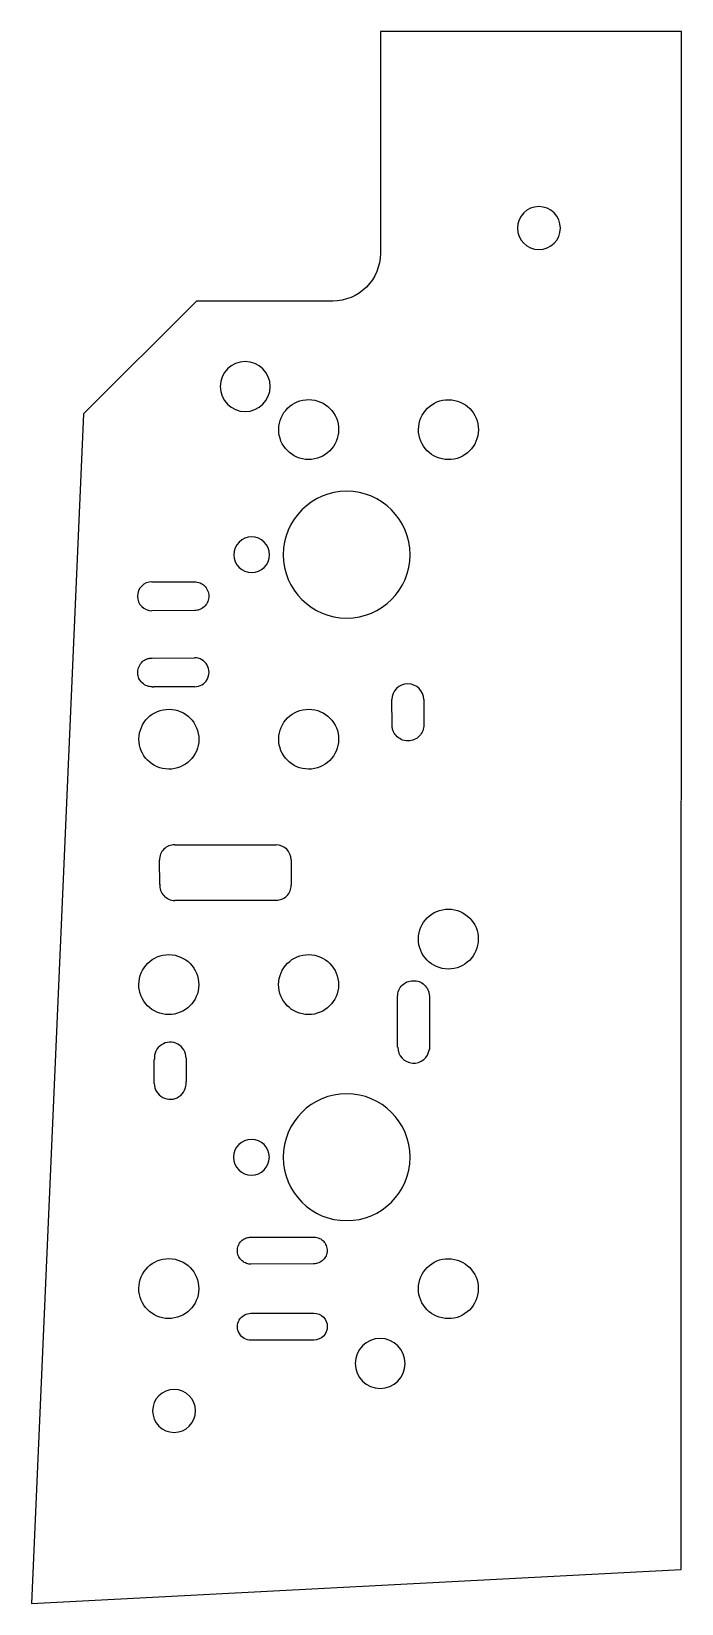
# Model space of a CAD drawing. Header units: millimetres. Extents: x -565 to -500, y -795 to -638.
import ezdxf

# ---------------------------------------------------------------- set-up
doc = ezdxf.new("R2010")
doc.units = ezdxf.units.MM
doc.layers.get('0').update_dxf_attribs({"linetype": 'CONTINUOUS'})

msp = doc.modelspace()

# ---------------------------------------------------------------- linework, layer by layer
for p, q in [((-553.08, -692.72), (-548.83, -692.72)), ((-548.83, -695.61), (-553.08, -695.62)), ((-553.06, -700.35), (-548.81, -700.33)), ((-548.81, -703.23), (-552.89, -703.23)), ((-529.03, -707.06), (-529.04, -704.52)), ((-525.85, -704.52), (-525.85, -704.52)), ((-525.85, -704.52), (-525.85, -707.06)), ((-550.79, -719.06), (-540.64, -719.06)), ((-552.29, -723.01), (-552.32, -720.58)), ((-539.14, -720.56), (-539.13, -723.1)), ((-540.64, -724.62), (-550.79, -724.62)), ((-540.63, -724.6), (-540.64, -724.6)), ((-540.64, -724.6), (-540.64, -724.62)), ((-528.47, -739.32), (-528.47, -734.24)), ((-525.29, -734.24), (-525.29, -739.53)), ((-552.84, -742.94), (-552.84, -740.54)), ((-549.66, -740.4), (-549.66, -742.79)), ((-543.18, -758.34), (-537.09, -758.34)), ((-536.88, -761.01), (-543.18, -761.03))]:
    msp.add_line(p, q)
for points in [[(-500.06, -791.62), (-500.03, -637.63), (-530.19, -637.62), (-530.2, -659.85, -0.414214), (-534.96, -664.61), (-548.61, -664.61), (-559.93, -675.91), (-565.15, -795.01)], [(-536.86, -768.63), (-543.15, -768.65, -1.001956), (-543.16, -765.95), (-536.86, -765.94, -1)]]:
    msp.add_lwpolyline(points, format="xyb", close=True)
at = {"extrusion": (2.63292e-22, 1.38778e-17, -1)}
for centre, radius in [((514.32, -657.31), 2.15), ((530.22, -770.97), 2.5)]:
    msp.add_circle(centre, radius, dxfattribs=at)
at = {"extrusion": (4.33944e-19, 1.38778e-17, -1)}
for centre, radius in [((543.73, -673.18), 2.5), ((550.86, -775.73), 2.15)]:
    msp.add_circle(centre, radius, dxfattribs=at)
at = {"extrusion": (2.63292e-22, 6.93889e-18, -1)}
for centre in [(533.57, -690.01), (533.58, -750.33)]:
    msp.add_circle(centre, 6.35, dxfattribs=at)
at = {"extrusion": (-4.33418e-19, 1.38778e-17, -1)}
for centre in [(543.09, -690.01), (543.11, -750.33)]:
    msp.add_circle(centre, 1.79, dxfattribs=at)
for centre, radius, start, end in [((-553.06, -701.92), 1.33, 270.013, 277.3142), ((-550.8, -720.58), 1.53, 89.7576, 180), ((-550.79, -723.12), 1.5, 175.6067, 270)]:
    msp.add_arc(centre, radius, start, end)
for centre in [(-537.38, -677.48), (-523.38, -677.49), (-551.38, -708.48), (-537.38, -708.48), (-523.39, -728.49), (-551.39, -733.05), (-537.39, -733.05), (-551.39, -763.48), (-523.39, -763.49)]:
    msp.add_ellipse(centre, major_axis=(-0.02, -3), ratio=0.999999)
for centre, major_axis, start_param, end_param in [((-553.08, -694.17), (0, 1.45), 0.000213, 3.141805), ((-548.81, -701.78), (0, 1.45), 3.141805, 6.283398), ((-527.45, -704.52), (0, 1.59), 4.712602, 7.854194), ((-540.64, -720.56), (0, 1.5), 4.712602, 6.283398), ((-540.63, -723.1), (0, 1.5), 3.141805, 4.712602), ((-551.25, -740.4), (0, 1.59), 4.712602, 7.944191), ((-526.87, -739.32), (0, 1.59), 1.571009, 4.582523), ((-551.25, -742.94), (0, 1.59), 1.571009, 4.802598)]:
    msp.add_ellipse(centre, major_axis=major_axis, ratio=1, start_param=start_param, end_param=end_param)
for points, knots in [([(-548.83, -692.72), (-548.64, -692.72), (-548.44, -692.76), (-548.09, -692.9), (-547.94, -693), (-547.69, -693.26), (-547.59, -693.41), (-547.43, -693.76), (-547.39, -693.96), (-547.38, -694.34), (-547.41, -694.52), (-547.54, -694.85), (-547.64, -694.99), (-547.89, -695.27), (-548.05, -695.39), (-548.32, -695.52), (-548.42, -695.55), (-548.62, -695.6), (-548.73, -695.61), (-548.83, -695.61)], [0, 0, 0, 0, 0.058771, 0.058771, 0.1127774, 0.1127774, 0.1670603, 0.1670603, 0.2269859, 0.2269859, 0.2823147, 0.2823147, 0.3355125, 0.3355125, 0.3957201, 0.3957201, 0.4277775, 0.4277775, 0.4598838, 0.4598838, 0.4598838, 0.4598838]), ([(-553.06, -703.24), (-553.23, -703.24), (-553.4, -703.21), (-553.74, -703.08), (-553.91, -702.98), (-554.19, -702.72), (-554.3, -702.56), (-554.45, -702.23), (-554.5, -702.07), (-554.51, -701.7), (-554.49, -701.51), (-554.36, -701.14), (-554.26, -700.97), (-554.02, -700.69), (-553.88, -700.58), (-553.61, -700.45), (-553.51, -700.41), (-553.29, -700.36), (-553.17, -700.35), (-553.06, -700.35)], [0, 0, 0, 0, 0.0508907, 0.0508907, 0.1086513, 0.1086513, 0.1657161, 0.1657161, 0.2176069, 0.2176069, 0.2708736, 0.2708736, 0.3264243, 0.3264243, 0.3775829, 0.3775829, 0.4094245, 0.4094245, 0.4413235, 0.4413235, 0.4413235, 0.4413235]), ([(-525.85, -707.06), (-525.85, -707.25), (-525.88, -707.44), (-526.03, -707.82), (-526.15, -708), (-526.43, -708.31), (-526.61, -708.43), (-527.01, -708.62), (-527.22, -708.65), (-527.5, -708.66), (-527.72, -708.66), (-528.17, -708.49), (-528.36, -708.37), (-528.67, -708.09), (-528.8, -707.92), (-528.94, -707.63), (-528.97, -707.52), (-529.02, -707.29), (-529.03, -707.18), (-529.03, -707.06)], [0, 0, 0, 0, 0.0576777, 0.0576777, 0.1170406, 0.1170406, 0.1778617, 0.1778617, 0.2442567, 0.2442567, 0.2955385, 0.2955385, 0.3347755, 0.3347755, 0.3734569, 0.3734569, 0.3951419, 0.3951419, 0.4168248, 0.4168248, 0.4168248, 0.4168248]), ([(-528.47, -734.24), (-528.47, -734.03), (-528.43, -733.81), (-528.27, -733.42), (-528.15, -733.25), (-527.84, -732.94), (-527.66, -732.84), (-527.34, -732.7), (-527.13, -732.66), (-526.71, -732.65), (-526.5, -732.68), (-526.13, -732.82), (-525.96, -732.92), (-525.67, -733.2), (-525.54, -733.37), (-525.4, -733.66), (-525.36, -733.78), (-525.31, -734), (-525.29, -734.12), (-525.29, -734.24)], [0, 0, 0, 0, 0.0639341, 0.0639341, 0.1258159, 0.1258159, 0.1971688, 0.1971688, 0.3079345, 0.3079345, 0.4185546, 0.4185546, 0.5196961, 0.5196961, 0.6236497, 0.6236497, 0.6825531, 0.6825531, 0.7413981, 0.7413981, 0.7413981, 0.7413981]), ([(-543.18, -761.03), (-543.24, -761.03), (-543.3, -761.03), (-543.52, -760.99), (-543.68, -760.94), (-543.99, -760.77), (-544.13, -760.64), (-544.35, -760.37), (-544.43, -760.22), (-544.52, -759.9), (-544.53, -759.74), (-544.5, -759.4), (-544.45, -759.22), (-544.29, -758.9), (-544.18, -758.76), (-543.92, -758.54), (-543.79, -758.46), (-543.48, -758.36), (-543.33, -758.34), (-543.18, -758.34)], [0.1911101, 0.1911101, 0.1911101, 0.1911101, 0.2104518, 0.2104518, 0.2642123, 0.2642123, 0.3242451, 0.3242451, 0.3788178, 0.3788178, 0.42892, 0.42892, 0.4859515, 0.4859515, 0.5417297, 0.5417297, 0.5924896, 0.5924896, 0.637796, 0.637796, 0.637796, 0.637796]), ([(-537.09, -758.34), (-537, -758.32), (-536.91, -758.32), (-536.64, -758.33), (-536.46, -758.37), (-536.13, -758.53), (-536, -758.63), (-535.78, -758.87), (-535.69, -759.01), (-535.57, -759.34), (-535.53, -759.53), (-535.54, -759.86), (-535.56, -760.03), (-535.71, -760.35), (-535.8, -760.49), (-536.04, -760.73), (-536.2, -760.83), (-536.52, -760.97), (-536.69, -761.01), (-536.87, -761.01), (-536.87, -761.01), (-536.88, -761.01)], [0.0246207, 0.0246207, 0.0246207, 0.0246207, 0.0516673, 0.0516673, 0.1050559, 0.1050559, 0.1565801, 0.1565801, 0.2107939, 0.2107939, 0.2699019, 0.2699019, 0.3154263, 0.3154263, 0.3530167, 0.3530167, 0.3945866, 0.3945866, 0.4333735, 0.4333735, 0.4342758, 0.4342758, 0.4342758, 0.4342758])]:
    msp.add_open_spline(points, degree=3, knots=knots)

doc.saveas('drawing.dxf')
